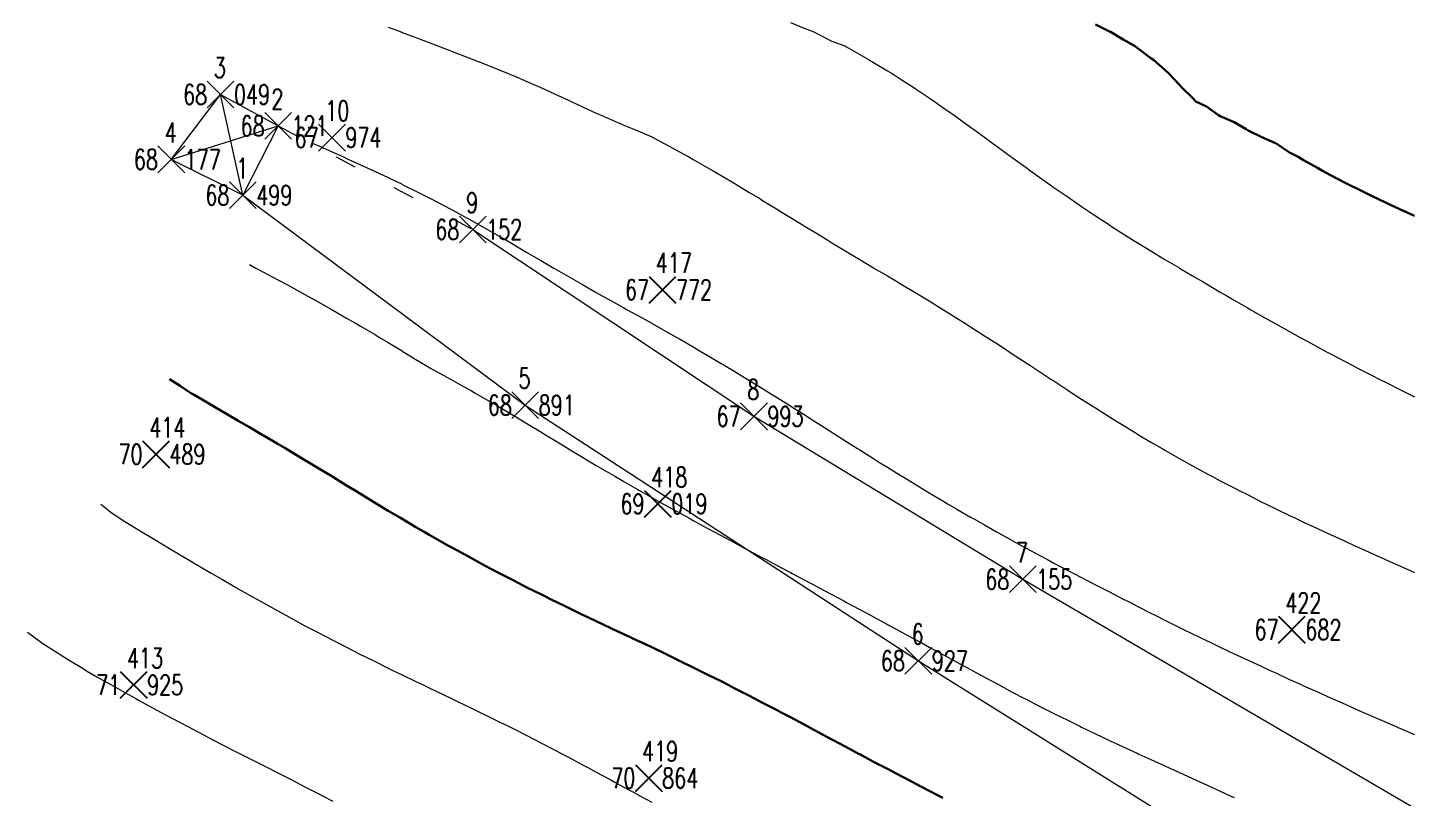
# Model space of a CAD drawing. Extents: x -443817 to 3, y -1171930 to -442383.
# Drawn here: x -442562.3 to -442510.6, y -1170041.8 to -1170013.1 of the extents above; entities that cross this region are included whole.
import ezdxf
from ezdxf.enums import TextEntityAlignment as Align

# ---------------------------------------------------------------- set-up
doc = ezdxf.new("R2010")
doc.units = 0
doc.header["$LTSCALE"] = 0.5
doc.header["$PDMODE"] = 3
doc.header["$PDSIZE"] = 0.5
doc.linetypes.add('121', pattern=[2, 1, -1])
doc.linetypes.add('661ab', pattern=[4.9, 1.6, -3.3])
for name, color, linetype in [('BO', 2, 'Continuous'), ('CB', 7, 'Continuous'), ('VB', 11, 'Continuous'), ('VYSKOPIS', 15, 'Continuous')]:
    doc.layers.add(name, color=color, linetype=linetype)
for name, color, linetype, lineweight in [('BO_PK', 1, 'Continuous', 0), ('CB_PK', 1, 'Continuous', 0), ('ELKABLE_VN_110', 200, 'Continuous', 0), ('STĹP_110', 200, 'Continuous', 0), ('VB_PK', 1, 'Continuous', 0)]:
    doc.layers.add(name, color=color, linetype=linetype, lineweight=lineweight)
doc.styles.add('Style-simplex', font='simplex.shx')
doc.styles.add('T', font='romans.shx', dxfattribs={"width": 0.7, "height": 1.5})
doc.linetypes.add('661a', pattern='A,1.6,-3.3,1.6,-3.3,1.6,-6.4,["v",Style-simplex,S=0.1,R=0,X=0,Y=0],-6.4,1.6,-3.3,1.6,-3.3', length=34)
doc.linetypes.add('661aa', pattern='A,4.2,-6.4,["v",Style-simplex,S=0.1,R=0,X=0,Y=0],-6.4', length=17)

# ---------------------------------------------------------------- blocks, each defined once
blk = doc.blocks.new('0')
at = {"layer": 'BO', "linetype": 'Continuous'}
blk.add_point((0, 0), dxfattribs=at)
at = {"linetype": 'ByBlock', "style": 'T', "width": 0.7, "flags": 1}
blk.add_attdef('0', text='', height=1.5, dxfattribs=at).set_placement((0, 0), align=Align.MIDDLE)
at = {"layer": 'CB', "linetype": 'ByBlock', "style": 'T', "width": 0.7}
blk.add_attdef('C', (-0.5, 1.25), '', height=1.5, dxfattribs=at)
at = {"layer": 'VB', "linetype": 'ByBlock', "style": 'T', "width": 0.7}
blk.add_attdef('1', text='', height=1.5, dxfattribs=at).set_placement((-1, -0.75), align=Align.RIGHT)
at = {"layer": 'VB', "linetype": '121', "style": 'T', "width": 0.7}
blk.add_attdef('2', (1, -0.75), '', height=1.5, dxfattribs=at)
blk = doc.blocks.new('1')
at = {"layer": 'BO_PK', "linetype": 'Continuous'}
blk.add_point((0, 0), dxfattribs=at)

msp = doc.modelspace()

# ---------------------------------------------------------------- linework, layer by layer
at = {"layer": 'ELKABLE_VN_110', "linetype": '661ab', "lineweight": 0}
msp.add_line((-442552.898, -1170016.761), (-442545.627, -1170020.625), dxfattribs=at)
at = {"layer": 'ELKABLE_VN_110', "linetype": '661aa', "lineweight": 0}
for p, q in [((-442554.215, -1170019.343), (-442543.667, -1170027.183)), ((-442545.627, -1170020.625), (-442535.124, -1170027.6)), ((-442535.124, -1170027.6), (-442525.085, -1170033.684))]:
    msp.add_line(p, q, dxfattribs=at)
at = {"layer": 'ELKABLE_VN_110', "linetype": '661a', "lineweight": 0}
for p, q in [((-442543.667, -1170027.183), (-442528.985, -1170036.727)), ((-442525.085, -1170033.684), (-442467.062, -1170067.566)), ((-442528.985, -1170036.727), (-442470.737, -1170073.054))]:
    msp.add_line(p, q, dxfattribs=at)
at = {"layer": 'STĹP_110', "lineweight": 0, "flags": 128}
for points in [[(-442556.886, -1170018.01), (-442555.047, -1170015.587), (-442552.898, -1170016.761), (-442554.215, -1170019.343), (-442556.886, -1170018.01)], [(-442554.215, -1170019.343), (-442555.047, -1170015.587)], [(-442556.886, -1170018.01), (-442552.898, -1170016.761)]]:
    msp.add_lwpolyline(points, dxfattribs=at)
at = {"layer": 'VYSKOPIS', "linetype": 'Continuous', "lineweight": 18, "flags": 128}
for points, elevation in [([(-442533.764844, -1170012.896025), (-442533.246906, -1170013.113008), (-442532.889685, -1170013.25317), (-442532.728968, -1170013.338723), (-442532.21103, -1170013.590509), (-442531.736211, -1170013.771549), (-442531.693092, -1170013.795342), (-442531.175154, -1170014.100409), (-442530.822929, -1170014.289929), (-442530.657216, -1170014.388643), (-442530.139278, -1170014.703392), (-442529.966611, -1170014.808308), (-442529.62134, -1170015.023202), (-442529.152212, -1170015.326687), (-442529.103403, -1170015.359086), (-442528.585465, -1170015.708953), (-442528.387697, -1170015.845066), (-442528.067527, -1170016.068123), (-442527.643731, -1170016.363445), (-442527.549589, -1170016.429888), (-442527.031651, -1170016.803042), (-442526.922588, -1170016.881824), (-442526.513713, -1170017.180879), (-442526.219022, -1170017.400203), (-442525.995775, -1170017.564222), (-442525.513496, -1170017.918582), (-442525.477837, -1170017.944463), (-442524.959899, -1170018.31534), (-442524.793049, -1170018.436962), (-442524.441961, -1170018.689823), (-442524.066848, -1170018.955341), (-442523.924024, -1170019.055258), (-442523.406086, -1170019.41196), (-442523.316749, -1170019.47372), (-442522.888148, -1170019.766447), (-442522.551918, -1170019.992099), (-442522.37021, -1170020.112645), (-442521.852272, -1170020.456185), (-442521.770459, -1170020.510478), (-442521.334334, -1170020.793207), (-442520.95764, -1170021.028857), (-442520.816396, -1170021.114283), (-442520.298458, -1170021.428905), (-442520.100691, -1170021.547236), (-442519.78052, -1170021.740869), (-442519.262582, -1170022.048467), (-442519.233246, -1170022.065615), (-442518.744645, -1170022.353597), (-442518.353725, -1170022.583995), (-442518.226707, -1170022.659676), (-442517.708769, -1170022.962528), (-442517.469716, -1170023.102374), (-442517.190831, -1170023.265443), (-442516.672893, -1170023.562473), (-442516.569267, -1170023.620753), (-442516.154955, -1170023.856339), (-442515.657692, -1170024.139132), (-442515.637017, -1170024.150902), (-442515.119079, -1170024.439516), (-442514.719814, -1170024.657511), (-442514.601141, -1170024.723004), (-442514.083203, -1170025.005038), (-442513.763602, -1170025.17589), (-442513.565266, -1170025.283084), (-442513.047328, -1170025.558726), (-442512.788359, -1170025.694269), (-442512.52939, -1170025.829749), (-442512.011452, -1170026.094823), (-442511.776003, -1170026.212648), (-442511.493514, -1170026.354013), (-442510.975576, -1170026.60871), (-442510.733867, -1170026.731027), (-442510.457638, -1170026.872392)], 366), ([(-442548.785043, -1170013.072636), (-442548.304091, -1170013.25317), (-442548.267105, -1170013.267155), (-442547.749167, -1170013.463319), (-442547.231229, -1170013.65942), (-442546.93521, -1170013.771549), (-442546.713291, -1170013.856343), (-442546.195353, -1170014.056873), (-442545.677415, -1170014.256328), (-442545.59105, -1170014.289929), (-442545.159478, -1170014.459452), (-442544.64154, -1170014.666437), (-442544.300125, -1170014.808308), (-442544.123602, -1170014.88304), (-442543.605664, -1170015.10306), (-442543.087726, -1170015.326687), (-442543.087726, -1170015.326687), (-442542.569788, -1170015.562273), (-442542.05185, -1170015.801847), (-442541.957645, -1170015.845066), (-442541.533912, -1170016.045723), (-442541.015974, -1170016.281879), (-442540.83003, -1170016.363445), (-442540.498036, -1170016.514112), (-442539.980099, -1170016.73641), (-442539.607831, -1170016.881824), (-442539.462161, -1170016.940104), (-442538.944223, -1170017.163351), (-442538.498551, -1170017.400203), (-442538.426285, -1170017.439056), (-442537.908347, -1170017.72419), (-442537.555173, -1170017.918582), (-442537.390409, -1170018.011602), (-442536.872471, -1170018.310657), (-442536.653776, -1170018.436962), (-442536.354533, -1170018.609712), (-442535.836595, -1170018.915412), (-442535.770462, -1170018.955341), (-442535.318657, -1170019.227819), (-442534.910857, -1170019.47372), (-442534.800719, -1170019.540162), (-442534.282782, -1170019.85915), (-442534.066932, -1170019.992099), (-442533.764844, -1170020.173519), (-442533.246906, -1170020.490735), (-442533.215167, -1170020.510478), (-442532.728968, -1170020.804851), (-442532.366373, -1170021.028857), (-442532.21103, -1170021.12251), (-442531.693092, -1170021.433398), (-442531.506579, -1170021.547236), (-442531.175154, -1170021.744666), (-442530.657216, -1170022.059414), (-442530.646847, -1170022.065615), (-442530.139278, -1170022.360937), (-442529.76347, -1170022.583995), (-442529.62134, -1170022.668345), (-442529.103403, -1170022.975753), (-442528.894192, -1170023.102374), (-442528.585465, -1170023.291387), (-442528.067527, -1170023.60854), (-442528.047927, -1170023.620753), (-442527.549589, -1170023.935438), (-442527.227079, -1170024.139132), (-442527.031651, -1170024.262525), (-442526.513713, -1170024.595055), (-442526.415967, -1170024.657511), (-442525.995775, -1170024.926066), (-442525.612064, -1170025.17589), (-442525.477837, -1170025.264354), (-442524.959899, -1170025.605742), (-442524.823081, -1170025.694269), (-442524.441961, -1170025.94384), (-442524.031506, -1170026.212648), (-442523.924024, -1170026.282128), (-442523.406086, -1170026.622188), (-442523.239931, -1170026.731027), (-442522.888148, -1170026.955857), (-442522.428819, -1170027.249407), (-442522.37021, -1170027.286868), (-442521.852272, -1170027.617878), (-442521.608477, -1170027.767786), (-442521.334334, -1170027.934399), (-442520.816396, -1170028.255285), (-442520.765563, -1170028.286165), (-442520.298458, -1170028.563389), (-442519.884083, -1170028.804544), (-442519.78052, -1170028.864089), (-442519.262582, -1170029.157956), (-442518.972507, -1170029.322923), (-442518.744645, -1170029.449607), (-442518.226707, -1170029.730628), (-442518.021668, -1170029.841302), (-442517.708769, -1170030.00646), (-442517.190831, -1170030.275141), (-442517.025498, -1170030.359681), (-442516.672893, -1170030.538001), (-442516.154955, -1170030.799975), (-442515.997272, -1170030.87806), (-442515.637017, -1170031.052646), (-442515.119079, -1170031.302661), (-442514.923398, -1170031.39644), (-442514.601141, -1170031.547612), (-442514.083203, -1170031.790603), (-442513.812411, -1170031.914819), (-442513.565266, -1170032.027012), (-442513.047328, -1170032.265762), (-442512.682394, -1170032.433198), (-442512.52939, -1170032.502615), (-442512.011452, -1170032.737758), (-442511.540553, -1170032.951577), (-442511.493514, -1170032.972459), (-442510.975576, -1170033.200136), (-442510.457638, -1170033.428066)], 367), ([(-442551.62289, -1170017.400203), (-442551.374732, -1170017.509549), (-442550.856794, -1170017.742604), (-442550.45753, -1170017.918582), (-442550.338857, -1170017.971863), (-442549.820919, -1170018.209221), (-442549.324098, -1170018.436962), (-442549.302981, -1170018.446833), (-442548.785043, -1170018.691152), (-442548.267105, -1170018.940217), (-442548.235998, -1170018.955341), (-442547.749167, -1170019.196559), (-442547.231229, -1170019.458153), (-442547.200755, -1170019.47372), (-442546.713291, -1170019.727594), (-442546.215269, -1170019.992099), (-442546.195353, -1170020.002856), (-442545.677415, -1170020.289066), (-442545.276696, -1170020.510478), (-442545.159478, -1170020.576604), (-442544.64154, -1170020.874394), (-442544.37296, -1170021.028857), (-442544.123602, -1170021.173765), (-442543.605664, -1170021.479591), (-442543.490531, -1170021.547236), (-442543.087726, -1170021.781304), (-442542.598555, -1170022.065615), (-442542.569788, -1170022.082321), (-442542.05185, -1170022.385426), (-442541.706516, -1170022.583995), (-442541.533912, -1170022.683216), (-442541.015974, -1170022.9755), (-442540.791147, -1170023.102374), (-442540.498036, -1170023.266012), (-442539.980099, -1170023.554563), (-442539.86054, -1170023.620753), (-442539.462161, -1170023.839001), (-442538.944223, -1170024.128058), (-442538.924244, -1170024.139132), (-442538.426285, -1170024.417811), (-442538.006029, -1170024.657511), (-442537.908347, -1170024.713829), (-442537.390409, -1170025.012441), (-442537.106972, -1170025.17589), (-442536.872471, -1170025.314091), (-442536.354533, -1170025.625106), (-442536.237251, -1170025.694269), (-442535.836595, -1170025.93302), (-442535.376192, -1170026.212648), (-442535.318657, -1170026.247958), (-442534.800719, -1170026.56606), (-442534.53214, -1170026.731027), (-442534.282782, -1170026.885934), (-442533.764844, -1170027.213654), (-442533.707246, -1170027.249407), (-442533.246906, -1170027.538717), (-442532.889053, -1170027.767786), (-442532.728968, -1170027.867893), (-442532.21103, -1170028.196752), (-442532.072251, -1170028.286165), (-442531.693092, -1170028.524915), (-442531.256904, -1170028.804544), (-442531.175154, -1170028.8558), (-442530.657216, -1170029.178901), (-442530.430049, -1170029.322923), (-442530.139278, -1170029.503204), (-442529.62134, -1170029.824154), (-442529.594027, -1170029.841302), (-442529.103403, -1170030.139092), (-442528.739923, -1170030.359681), (-442528.585465, -1170030.451435), (-442528.067527, -1170030.759223), (-442527.871024, -1170030.87806), (-442527.549589, -1170031.066504), (-442527.031651, -1170031.36499), (-442526.977088, -1170031.39644), (-442526.513713, -1170031.65816), (-442526.067156, -1170031.914819), (-442525.995775, -1170031.954684), (-442525.477837, -1170032.236907), (-442525.123399, -1170032.433198), (-442524.959899, -1170032.522041), (-442524.441961, -1170032.801986), (-442524.164468, -1170032.951577), (-442523.924024, -1170033.077502), (-442523.406086, -1170033.351435), (-442523.180057, -1170033.469956), (-442522.888148, -1170033.620116), (-442522.37021, -1170033.886583), (-442522.172443, -1170033.988335), (-442521.852272, -1170034.15615), (-442521.334334, -1170034.422743), (-442521.164955, -1170034.506714), (-442520.816396, -1170034.684527), (-442520.298458, -1170034.948843), (-442520.146086, -1170035.025093), (-442519.78052, -1170035.208032), (-442519.262582, -1170035.467222), (-442519.107176, -1170035.543473), (-442518.744645, -1170035.719577), (-442518.226707, -1170035.971237), (-442518.0364, -1170036.061852), (-442517.708769, -1170036.217834), (-442517.190831, -1170036.464431), (-442516.94261, -1170036.580231), (-442516.672893, -1170036.704827), (-442516.154955, -1170036.944083), (-442515.820432, -1170037.09861), (-442515.637017, -1170037.182517), (-442515.119079, -1170037.420698), (-442514.689277, -1170037.616989), (-442514.601141, -1170037.656855), (-442514.083203, -1170037.891112), (-442513.565266, -1170038.120371), (-442513.53144, -1170038.135368), (-442513.047328, -1170038.349693), (-442512.52939, -1170038.578952), (-442512.360453, -1170038.653747), (-442512.011452, -1170038.808211), (-442511.493514, -1170039.032534), (-442511.171194, -1170039.172126), (-442510.975576, -1170039.256857), (-442510.457638, -1170039.481116)], 368), ([(-442553.964422, -1170021.939754), (-442553.728973, -1170022.065615), (-442553.446484, -1170022.215143), (-442552.928546, -1170022.493379), (-442552.758977, -1170022.583995), (-442552.410608, -1170022.771996), (-442551.89267, -1170023.05618), (-442551.807886, -1170023.102374), (-442551.374732, -1170023.340808), (-442550.884044, -1170023.620753), (-442550.856794, -1170023.636446), (-442550.338857, -1170023.93278), (-442549.984418, -1170024.139132), (-442549.820919, -1170024.234303), (-442549.302981, -1170024.539939), (-442549.106478, -1170024.657511), (-442548.785043, -1170024.849878), (-442548.267105, -1170025.159691), (-442548.24074, -1170025.17589), (-442547.749167, -1170025.478236), (-442547.398016, -1170025.694269), (-442547.231229, -1170025.789883), (-442546.713291, -1170026.074068), (-442546.463553, -1170026.212648), (-442546.195353, -1170026.362935), (-442545.677415, -1170026.653258), (-442545.538637, -1170026.731027), (-442545.159478, -1170026.947884), (-442544.64154, -1170027.249407), (-442544.64154, -1170027.249407), (-442544.123602, -1170027.557194), (-442543.769163, -1170027.767786), (-442543.605664, -1170027.865994), (-442543.087726, -1170028.181375), (-442542.915059, -1170028.286165), (-442542.569788, -1170028.495681), (-442542.060891, -1170028.804544), (-442542.05185, -1170028.809986), (-442541.533912, -1170029.121001), (-442541.203499, -1170029.322923), (-442541.015974, -1170029.435116), (-442540.498036, -1170029.73974), (-442540.325369, -1170029.841302), (-442539.980099, -1170030.04025), (-442539.462161, -1170030.338483), (-442539.425111, -1170030.359681), (-442538.944223, -1170030.629185), (-442538.500258, -1170030.87806), (-442538.426285, -1170030.919065), (-442537.908347, -1170031.203313), (-442537.55688, -1170031.39644), (-442537.390409, -1170031.487877), (-442536.872471, -1170031.772505), (-442536.613502, -1170031.914819), (-442536.354533, -1170032.053019), (-442535.836595, -1170032.329484), (-442535.645719, -1170032.433198), (-442535.318657, -1170032.607594), (-442534.800719, -1170032.883109), (-442534.673448, -1170032.951577), (-442534.282782, -1170033.157929), (-442533.764844, -1170033.431546), (-442533.6934, -1170033.469956), (-442533.246906, -1170033.705543), (-442532.728968, -1170033.983526), (-442532.71999, -1170033.988335), (-442532.21103, -1170034.25689), (-442531.745758, -1170034.506714), (-442531.693092, -1170034.53443), (-442531.175154, -1170034.810262), (-442530.778039, -1170035.025093), (-442530.657216, -1170035.089891), (-442530.139278, -1170035.367558), (-442529.816579, -1170035.543473), (-442529.62134, -1170035.648958), (-442529.103403, -1170035.928777), (-442528.861125, -1170036.061852), (-442528.585465, -1170036.213214), (-442528.067527, -1170036.493033), (-442527.908769, -1170036.580231), (-442527.549589, -1170036.775699), (-442527.031651, -1170037.057289), (-442526.955212, -1170037.09861), (-442526.513713, -1170037.337107), (-442525.995775, -1170037.616989), (-442525.995775, -1170037.616989), (-442525.477837, -1170037.89434), (-442525.020279, -1170038.135368), (-442524.959899, -1170038.166058), (-442524.441961, -1170038.427779), (-442523.994203, -1170038.653747), (-442523.924024, -1170038.688867), (-442523.406086, -1170038.948056), (-442522.950614, -1170039.172126), (-442522.888148, -1170039.20231), (-442522.37021, -1170039.452894), (-442521.870417, -1170039.690505), (-442521.852272, -1170039.699048), (-442521.334334, -1170039.938938), (-442520.816396, -1170040.178891), (-442520.751654, -1170040.208885), (-442520.298458, -1170040.417072), (-442519.78052, -1170040.65443), (-442519.620372, -1170040.727264), (-442519.262582, -1170040.888688), (-442518.744645, -1170041.121363), (-442518.466455, -1170041.245643), (-442518.226707, -1170041.353596), (-442517.708769, -1170041.58836), (-442517.336185, -1170041.764022), (-442517.190831, -1170041.834894)], 369), ([(-442559.51158, -1170030.87806), (-442559.143801, -1170031.176862), (-442558.838109, -1170031.39644), (-442558.625863, -1170031.530021), (-442558.107925, -1170031.839201), (-442557.982866, -1170031.914819), (-442557.589987, -1170032.152367), (-442557.117445, -1170032.433198), (-442557.072049, -1170032.460155), (-442556.554111, -1170032.773384), (-442556.254236, -1170032.951577), (-442556.036173, -1170033.07978), (-442555.518236, -1170033.385289), (-442555.372818, -1170033.469956), (-442555.000298, -1170033.684597), (-442554.48236, -1170033.983083), (-442554.473066, -1170033.988335), (-442553.964422, -1170034.273406), (-442553.548213, -1170034.506714), (-442553.446484, -1170034.563728), (-442552.928546, -1170034.850571), (-442552.614066, -1170035.025093), (-442552.410608, -1170035.136844), (-442551.89267, -1170035.416409), (-442551.652858, -1170035.543473), (-442551.374732, -1170035.688001), (-442550.856794, -1170035.958138), (-442550.65536, -1170036.061852), (-442550.338857, -1170036.224731), (-442549.820919, -1170036.487274), (-442549.635227, -1170036.580231), (-442549.302981, -1170036.746464), (-442548.785043, -1170037.001667), (-442548.585821, -1170037.09861), (-442548.267105, -1170037.252187), (-442547.749167, -1170037.501758), (-442547.510114, -1170037.616989), (-442547.231229, -1170037.75133), (-442546.713291, -1170037.996155), (-442546.424417, -1170038.135368), (-442546.195353, -1170038.246739), (-442545.677415, -1170038.493842), (-442545.348709, -1170038.653747), (-442545.159478, -1170038.747526), (-442544.64154, -1170039.000957), (-442544.292918, -1170039.172126), (-442544.123602, -1170039.257679), (-442543.605664, -1170039.520982), (-442543.273354, -1170039.690505), (-442543.087726, -1170039.787006), (-442542.569788, -1170040.056383), (-442542.276614, -1170040.208885), (-442542.05185, -1170040.328102), (-442541.533912, -1170040.606781), (-442541.309085, -1170040.727264), (-442541.015974, -1170040.884321), (-442540.498036, -1170041.161862), (-442540.341618, -1170041.245643), (-442539.980099, -1170041.441301), (-442539.462161, -1170041.722131), (-442539.383951, -1170041.764022), (-442538.944223, -1170042.002013)], 371), ([(-442562.251428, -1170035.661234), (-442561.73349, -1170036.050272), (-442561.715598, -1170036.061852), (-442561.215552, -1170036.377359), (-442560.894054, -1170036.580231), (-442560.697615, -1170036.702802), (-442560.179677, -1170037.020524), (-442560.04779, -1170037.09861), (-442559.661739, -1170037.3223), (-442559.143801, -1170037.616989), (-442559.143801, -1170037.616989), (-442558.625863, -1170037.908577), (-442558.215407, -1170038.135368), (-442558.107925, -1170038.194091), (-442557.589987, -1170038.47739), (-442557.267477, -1170038.653747), (-442557.072049, -1170038.759486), (-442556.554111, -1170039.035951), (-442556.295142, -1170039.172126), (-442556.036173, -1170039.308239), (-442555.518236, -1170039.580527), (-442555.304915, -1170039.690505), (-442555.000298, -1170039.847563), (-442554.48236, -1170040.11036), (-442554.289398, -1170040.208885), (-442553.964422, -1170040.374738), (-442553.446484, -1170040.638231), (-442553.27034, -1170040.727264), (-442552.928546, -1170040.900015), (-442552.410608, -1170041.161862), (-442552.244833, -1170041.245643), (-442551.89267, -1170041.427316), (-442551.374732, -1170041.694542), (-442551.240063, -1170041.764022), (-442550.856794, -1170041.963793)], 372)]:
    msp.add_lwpolyline(points, dxfattribs=dict(at, elevation=elevation))
at = {"layer": 'VYSKOPIS', "linetype": 'Continuous', "lineweight": 30, "flags": 128}
for points, elevation in [([(-442522.37021, -1170012.976263), (-442521.852272, -1170013.230327), (-442521.805169, -1170013.25317), (-442521.334334, -1170013.537165), (-442520.917429, -1170013.771549), (-442520.816396, -1170013.848307), (-442520.298458, -1170014.225131), (-442520.202989, -1170014.289929), (-442519.78052, -1170014.672512), (-442519.630551, -1170014.808308), (-442519.262582, -1170015.197092), (-442519.139863, -1170015.326687), (-442518.744645, -1170015.712117), (-442518.618258, -1170015.845066), (-442518.226707, -1170016.040977), (-442517.778948, -1170016.363445), (-442517.708769, -1170016.392237), (-442517.190831, -1170016.624723), (-442516.746866, -1170016.881824), (-442516.672893, -1170016.926499), (-442516.154955, -1170017.181006), (-442515.646754, -1170017.400203), (-442515.637017, -1170017.406341), (-442515.119079, -1170017.747603), (-442514.80422, -1170017.918582), (-442514.601141, -1170018.036344), (-442514.083203, -1170018.330906), (-442513.888977, -1170018.436962), (-442513.565266, -1170018.607814), (-442513.047328, -1170018.881241), (-442512.900899, -1170018.955341), (-442512.52939, -1170019.139229), (-442512.011452, -1170019.395634), (-442511.846625, -1170019.47372), (-442511.493514, -1170019.63913), (-442510.975576, -1170019.881804), (-442510.734626, -1170019.992099), (-442510.457638, -1170020.118909)], 365), ([(-442556.94914, -1170026.212648), (-442556.554111, -1170026.468927), (-442556.156996, -1170026.731027), (-442556.036173, -1170026.804304), (-442555.518236, -1170027.10279), (-442555.268181, -1170027.249407), (-442555.000298, -1170027.406464), (-442554.48236, -1170027.709569), (-442554.382401, -1170027.767786), (-442553.964422, -1170028.011092), (-442553.491879, -1170028.286165), (-442553.446484, -1170028.312552), (-442552.928546, -1170028.61939), (-442552.610462, -1170028.804544), (-442552.410608, -1170028.923318), (-442551.89267, -1170029.236484), (-442551.749782, -1170029.322923), (-442551.374732, -1170029.549714), (-442550.892453, -1170029.841302), (-442550.856794, -1170029.86307), (-442550.338857, -1170030.181488), (-442550.04916, -1170030.359681), (-442549.820919, -1170030.500033), (-442549.302981, -1170030.813263), (-442549.195815, -1170030.87806), (-442548.785043, -1170031.123835), (-442548.329571, -1170031.39644), (-442548.267105, -1170031.433078), (-442547.749167, -1170031.736752), (-442547.440187, -1170031.914819), (-442547.231229, -1170032.032833), (-442546.713291, -1170032.330496), (-442546.528295, -1170032.433198), (-442546.195353, -1170032.616137), (-442545.677415, -1170032.901207), (-442545.586498, -1170032.951577), (-442545.159478, -1170033.181405), (-442544.64154, -1170033.455275), (-442544.613784, -1170033.469956), (-442544.123602, -1170033.721995), (-442543.605664, -1170033.988335), (-442543.087726, -1170034.245183), (-442542.569788, -1170034.502032), (-442542.560368, -1170034.506714), (-442542.05185, -1170034.754387), (-442541.533912, -1170035.006743), (-442541.495535, -1170035.025093), (-442541.015974, -1170035.250429), (-442540.498036, -1170035.493862), (-442540.392514, -1170035.543473), (-442539.980099, -1170035.737295), (-442539.462161, -1170035.981361), (-442539.289494, -1170036.061852), (-442538.944223, -1170036.222706), (-442538.426285, -1170036.472024), (-442538.204302, -1170036.580231), (-442537.908347, -1170036.724443), (-442537.390409, -1170036.976862), (-442537.145033, -1170037.09861), (-442536.872471, -1170037.236178), (-442536.354533, -1170037.493089), (-442536.109158, -1170037.616989), (-442535.836595, -1170037.757088), (-442535.318657, -1170038.023238), (-442535.100532, -1170038.135368), (-442534.800719, -1170038.290844), (-442534.282782, -1170038.564208), (-442534.110115, -1170038.653747), (-442533.764844, -1170038.834408), (-442533.246906, -1170039.110809), (-442533.132722, -1170039.172126), (-442532.728968, -1170039.390881), (-442532.21103, -1170039.666713), (-442532.16633, -1170039.690505), (-442531.693092, -1170039.942545), (-442531.192984, -1170040.208885), (-442531.175154, -1170040.218376), (-442530.657216, -1170040.494208), (-442530.211924, -1170040.727264), (-442530.139278, -1170040.765294), (-442529.62134, -1170041.038279), (-442529.221507, -1170041.245643), (-442529.103403, -1170041.307466), (-442528.585465, -1170041.57716), (-442528.221985, -1170041.764022), (-442528.067527, -1170041.844133)], 370)]:
    msp.add_lwpolyline(points, dxfattribs=dict(at, elevation=elevation))

# ---------------------------------------------------------------- block references
at = {"lineweight": 0}
ref = msp.add_blockref('1', (-442555.047, -1170015.587), dxfattribs=dict(at, xscale=0.5, yscale=0.5, zscale=0.5, rotation=359.9999999999999))
ref.add_attrib('C', '3', (-442555.297, -1170014.962), dxfattribs={"layer": 'CB_PK', "linetype": 'ByBlock', "height": 0.75, "style": 'T', "width": 0.7})
ref.add_attrib('1', '68', dxfattribs={"layer": 'VB_PK', "linetype": 'ByBlock', "height": 0.75, "style": 'T', "width": 0.7}).set_placement((-442555.547, -1170015.962), align=Align.RIGHT)
ref.add_attrib('2', '049', (-442554.547, -1170015.962), dxfattribs={"layer": 'VB_PK', "linetype": '121', "height": 0.75, "style": 'T', "width": 0.7})
ref = msp.add_blockref('1', (-442552.898, -1170016.761), dxfattribs=dict(at, xscale=0.5, yscale=0.5, zscale=0.5, rotation=359.9999999999999))
ref.add_attrib('C', '2', (-442553.148, -1170016.136), dxfattribs={"layer": 'CB_PK', "linetype": 'ByBlock', "height": 0.75, "style": 'T', "width": 0.7})
ref.add_attrib('1', '68', dxfattribs={"layer": 'VB_PK', "linetype": 'ByBlock', "height": 0.75, "style": 'T', "width": 0.7}).set_placement((-442553.398, -1170017.136), align=Align.RIGHT)
ref.add_attrib('2', '121', (-442552.398, -1170017.136), dxfattribs={"layer": 'VB_PK', "linetype": '121', "height": 0.75, "style": 'T', "width": 0.7})
ref = msp.add_blockref('1', (-442550.886, -1170017.197), dxfattribs=dict(at, xscale=0.5, yscale=0.5, zscale=0.5, rotation=359.9999999999999))
ref.add_attrib('C', '10', (-442551.136, -1170016.572), dxfattribs={"layer": 'CB_PK', "linetype": 'ByBlock', "height": 0.75, "style": 'T', "width": 0.7})
ref.add_attrib('1', '67', dxfattribs={"layer": 'VB_PK', "linetype": 'ByBlock', "height": 0.75, "style": 'T', "width": 0.7}).set_placement((-442551.386, -1170017.572), align=Align.RIGHT)
ref.add_attrib('2', '974', (-442550.386, -1170017.572), dxfattribs={"layer": 'VB_PK', "linetype": '121', "height": 0.75, "style": 'T', "width": 0.7})
ref = msp.add_blockref('1', (-442556.886, -1170018.01), dxfattribs=dict(at, xscale=0.5, yscale=0.5, zscale=0.5, rotation=359.9999999999999))
ref.add_attrib('C', '4', (-442557.136, -1170017.385), dxfattribs={"layer": 'CB_PK', "linetype": 'ByBlock', "height": 0.75, "style": 'T', "width": 0.7})
ref.add_attrib('1', '68', dxfattribs={"layer": 'VB_PK', "linetype": 'ByBlock', "height": 0.75, "style": 'T', "width": 0.7}).set_placement((-442557.386, -1170018.385), align=Align.RIGHT)
ref.add_attrib('2', '177', (-442556.386, -1170018.385), dxfattribs={"layer": 'VB_PK', "linetype": '121', "height": 0.75, "style": 'T', "width": 0.7})
ref = msp.add_blockref('1', (-442554.215, -1170019.343), dxfattribs=dict(at, xscale=0.5, yscale=0.5, zscale=0.5, rotation=359.9999999999999))
ref.add_attrib('C', '1', (-442554.465, -1170018.718), dxfattribs={"layer": 'CB_PK', "linetype": 'ByBlock', "height": 0.75, "style": 'T', "width": 0.7})
ref.add_attrib('1', '68', dxfattribs={"layer": 'VB_PK', "linetype": 'ByBlock', "height": 0.75, "style": 'T', "width": 0.7}).set_placement((-442554.715, -1170019.718), align=Align.RIGHT)
ref.add_attrib('2', '499', (-442553.715, -1170019.718), dxfattribs={"layer": 'VB_PK', "linetype": '121', "height": 0.75, "style": 'T', "width": 0.7})
ref = msp.add_blockref('1', (-442545.627, -1170020.625), dxfattribs=dict(at, xscale=0.5, yscale=0.5, zscale=0.5, rotation=359.9999999999999))
ref.add_attrib('C', '9', (-442545.877, -1170020), dxfattribs={"layer": 'CB_PK', "linetype": 'ByBlock', "height": 0.75, "style": 'T', "width": 0.7})
ref.add_attrib('1', '68', dxfattribs={"layer": 'VB_PK', "linetype": 'ByBlock', "height": 0.75, "style": 'T', "width": 0.7}).set_placement((-442546.127, -1170021), align=Align.RIGHT)
ref.add_attrib('2', '152', (-442545.127, -1170021), dxfattribs={"layer": 'VB_PK', "linetype": '121', "height": 0.75, "style": 'T', "width": 0.7})
at = {"lineweight": 0, "xscale": 0.5, "yscale": 0.5, "zscale": 0.5, "rotation": 359.9999999999999}
for p, values in [((-442538.541, -1170022.876), {'C': '417', '1': '67', '2': '772'}), ((-442557.459, -1170029.018), {'C': '414', '1': '70', '2': '489'}), ((-442538.713, -1170030.87), {'C': '418', '1': '69', '2': '019'}), ((-442515.033, -1170035.566), {'C': '422', '1': '67', '2': '682'}), ((-442558.291, -1170037.628), {'C': '413', '1': '71', '2': '925'}), ((-442539.055, -1170041.105), {'C': '419', '1': '70', '2': '864'})]:
    msp.add_blockref('0', p, dxfattribs=at).add_auto_attribs(values)
at = {"lineweight": 0}
ref = msp.add_blockref('1', (-442543.667, -1170027.183), dxfattribs=dict(at, xscale=0.5, yscale=0.5, zscale=0.5, rotation=359.9999999999999))
ref.add_attrib('C', '5', (-442543.917, -1170026.558), dxfattribs={"layer": 'CB_PK', "linetype": 'ByBlock', "height": 0.75, "style": 'T', "width": 0.7})
ref.add_attrib('1', '68', dxfattribs={"layer": 'VB_PK', "linetype": 'ByBlock', "height": 0.75, "style": 'T', "width": 0.7}).set_placement((-442544.167, -1170027.558), align=Align.RIGHT)
ref.add_attrib('2', '891', (-442543.167, -1170027.558), dxfattribs={"layer": 'VB_PK', "linetype": '121', "height": 0.75, "style": 'T', "width": 0.7})
ref = msp.add_blockref('1', (-442535.124, -1170027.6), dxfattribs=dict(at, xscale=0.5, yscale=0.5, zscale=0.5, rotation=359.9999999999999))
ref.add_attrib('C', '8', (-442535.374, -1170026.975), dxfattribs={"layer": 'CB_PK', "linetype": 'ByBlock', "height": 0.75, "style": 'T', "width": 0.7})
ref.add_attrib('1', '67', dxfattribs={"layer": 'VB_PK', "linetype": 'ByBlock', "height": 0.75, "style": 'T', "width": 0.7}).set_placement((-442535.624, -1170027.975), align=Align.RIGHT)
ref.add_attrib('2', '993', (-442534.624, -1170027.975), dxfattribs={"layer": 'VB_PK', "linetype": '121', "height": 0.75, "style": 'T', "width": 0.7})
ref = msp.add_blockref('1', (-442525.085, -1170033.684), dxfattribs=dict(at, xscale=0.5, yscale=0.5, zscale=0.5, rotation=359.9999999999999))
ref.add_attrib('C', '7', (-442525.335, -1170033.059), dxfattribs={"layer": 'CB_PK', "linetype": 'ByBlock', "height": 0.75, "style": 'T', "width": 0.7})
ref.add_attrib('1', '68', dxfattribs={"layer": 'VB_PK', "linetype": 'ByBlock', "height": 0.75, "style": 'T', "width": 0.7}).set_placement((-442525.585, -1170034.059), align=Align.RIGHT)
ref.add_attrib('2', '155', (-442524.585, -1170034.059), dxfattribs={"layer": 'VB_PK', "linetype": '121', "height": 0.75, "style": 'T', "width": 0.7})
ref = msp.add_blockref('1', (-442528.985, -1170036.727), dxfattribs=dict(at, xscale=0.5, yscale=0.5, zscale=0.5, rotation=359.9999999999999))
ref.add_attrib('C', '6', (-442529.235, -1170036.102), dxfattribs={"layer": 'CB_PK', "linetype": 'ByBlock', "height": 0.75, "style": 'T', "width": 0.7})
ref.add_attrib('1', '68', dxfattribs={"layer": 'VB_PK', "linetype": 'ByBlock', "height": 0.75, "style": 'T', "width": 0.7}).set_placement((-442529.485, -1170037.102), align=Align.RIGHT)
ref.add_attrib('2', '927', (-442528.485, -1170037.102), dxfattribs={"layer": 'VB_PK', "linetype": '121', "height": 0.75, "style": 'T', "width": 0.7})

doc.saveas('drawing.dxf')
